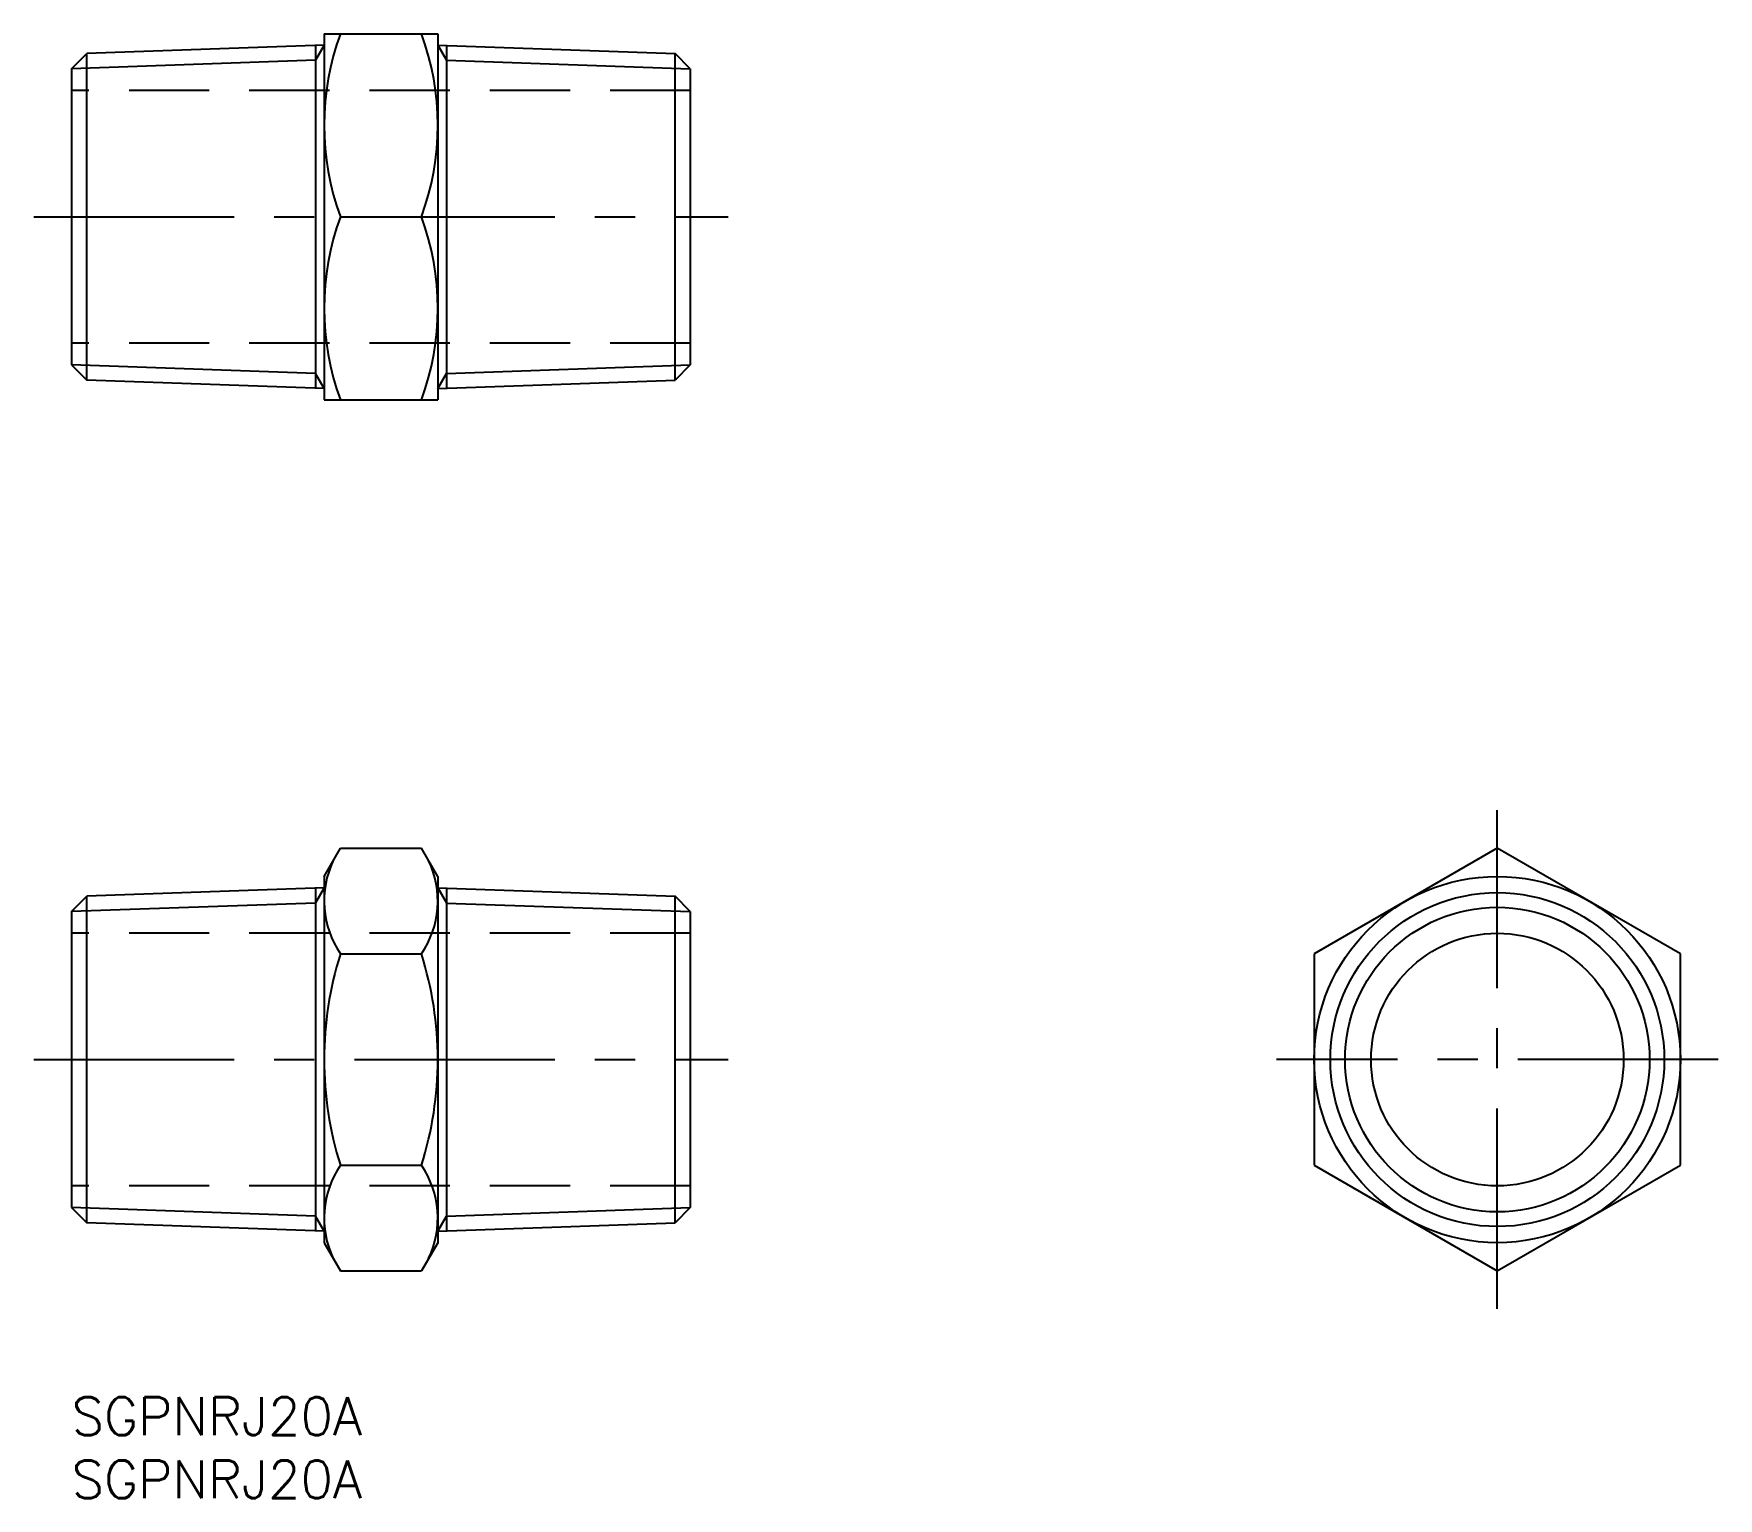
# Model space of a CAD drawing. Extents: x -3 to 130, y -8 to 108.
import ezdxf

# ---------------------------------------------------------------- set-up
doc = ezdxf.new("R2010")
doc.units = 0
doc.header["$LTSCALE"] = 0.5
doc.linetypes.add('CENTER', pattern=[50.8, 31.75, -6.35, 6.35, -6.35])
doc.linetypes.add('DASHED', pattern=[19.05, 12.7, -6.35])
for name, color, linetype in [('MSM_CENTER', 1, 'CENTER'), ('MSM_CONTINUOUS', 7, 'CONTINUOUS'), ('MSM_DASHED', 4, 'DASHED'), ('MSM_NARROW', 5, 'CONTINUOUS'), ('MSM_PART_NUMBER', 7, 'CONTINUOUS')]:
    doc.layers.add(name, color=color, linetype=linetype)
doc.styles.get("Standard").update_dxf_attribs({"font": 'txt.shx', "height": 3, "bigfont": 'bigfont.shx'})

# ---------------------------------------------------------------- blocks, each defined once
blk = doc.blocks.new('*U6')
at = {"layer": 'MSM_PART_NUMBER'}
blk.add_text('SGPNRJ20A', height=3, dxfattribs=at).set_placement((0, -3))
blk = doc.blocks.new('*U7')
at = {"layer": 'MSM_PART_NUMBER'}
blk.add_text('SGPNRJ20A', height=3, dxfattribs=at).set_placement((0, -8))

msp = doc.modelspace()

# ---------------------------------------------------------------- linework, layer by layer
at = {"layer": 'MSM_CENTER'}
for p, q in [((-3, 93.48), (52, 93.48)), ((112.91, 7), (112.91, 46.49)), ((-3, 26.74), (52, 26.74)), ((130.41, 26.74), (95.41, 26.74))]:
    msp.add_line(p, q, dxfattribs=at)
at = {"layer": 'MSM_CONTINUOUS'}
for p, q in [((20, 107.06), (1.2, 106.41)), ((19.32, 107.04), (19.32, 79.92)), ((20, 107.98), (20, 78.98)), ((20, 107.98), (29, 107.98)), ((29, 107.98), (29, 78.98)), ((29, 107.06), (47.8, 106.41)), ((29.68, 107.04), (29.68, 79.92)), ((0, 105.2), (1.2, 106.41)), ((1.2, 80.55), (1.2, 106.41)), ((47.8, 80.55), (47.8, 106.41)), ((49, 105.2), (47.8, 106.41)), ((0, 105.2), (0, 81.75)), ((49, 105.2), (49, 81.75)), ((21.3, 93.48), (27.7, 93.48)), ((0, 81.75), (1.2, 80.55)), ((49, 81.75), (47.8, 80.55)), ((20, 79.89), (1.2, 80.55)), ((29, 79.89), (47.8, 80.55)), ((20, 78.98), (29, 78.98)), ((20, 41.24), (21.3, 43.49)), ((21.3, 43.49), (27.7, 43.49)), ((29, 41.24), (27.7, 43.49)), ((112.91, 43.49), (98.41, 35.11)), ((127.41, 35.11), (112.91, 43.49)), ((20, 40.33), (1.2, 39.67)), ((19.32, 40.31), (19.32, 13.18)), ((20, 41.24), (20, 12.24)), ((29, 41.24), (29, 12.24)), ((29, 40.33), (47.8, 39.67)), ((29.68, 40.31), (29.68, 13.18)), ((0, 38.47), (1.2, 39.67)), ((1.2, 13.81), (1.2, 39.67)), ((47.8, 13.81), (47.8, 39.67)), ((49, 38.47), (47.8, 39.67)), ((0, 38.47), (0, 15.02)), ((49, 38.47), (49, 15.02)), ((21.3, 35.11), (27.7, 35.11)), ((98.41, 35.11), (98.41, 18.37)), ((127.41, 18.37), (127.41, 35.11)), ((21.3, 18.37), (27.7, 18.37)), ((98.41, 18.37), (112.91, 10)), ((112.91, 10), (127.41, 18.37)), ((0, 15.02), (1.2, 13.81)), ((49, 15.02), (47.8, 13.81)), ((20, 13.16), (1.2, 13.81)), ((29, 13.16), (47.8, 13.81)), ((20, 12.24), (21.3, 10)), ((29, 12.24), (27.7, 10)), ((21.3, 10), (27.7, 10))]:
    msp.add_line(p, q, dxfattribs=at)
for radius in [14.5, 13.22, 10]:
    msp.add_circle((112.91, 26.74), radius, dxfattribs=at)
for centre, radius, start, end in [((40.94, 100.73), 20.94, 159.7438, 200.2562), ((8.06, 100.73), 20.94, 339.7438, 20.2562), ((40.94, 86.23), 20.94, 159.7438, 200.2562), ((8.06, 86.23), 20.94, 339.7438, 20.2562), ((27.41, 39.3), 7.41, 154.3842, 214.3842), ((21.59, 39.3), 7.41, 325.6158, 25.6158), ((47.7, 26.74), 27.7, 162.412, 197.588), ((1.3, 26.74), 27.7, 342.412, 17.588), ((27.41, 14.19), 7.41, 145.6158, 205.6158), ((21.59, 14.19), 7.41, 334.3842, 34.3842)]:
    msp.add_arc(centre, radius, start, end, dxfattribs=at)
at = {"layer": 'MSM_DASHED'}
for p, q in [((49, 103.48), (0, 103.48)), ((49, 83.48), (0, 83.48)), ((49, 36.74), (0, 36.74)), ((49, 16.74), (0, 16.74))]:
    msp.add_line(p, q, dxfattribs=at)
at = {"layer": 'MSM_NARROW'}
for p, q in [((20, 107.06), (19.32, 105.88)), ((29, 107.06), (29.68, 105.88)), ((19.32, 105.88), (0, 105.2)), ((29.68, 105.88), (49, 105.2)), ((19.32, 81.08), (0, 81.75)), ((29.68, 81.08), (49, 81.75)), ((20, 79.89), (19.32, 81.08)), ((29, 79.89), (29.68, 81.08)), ((20, 40.33), (19.32, 39.15)), ((29, 40.33), (29.68, 39.15)), ((19.32, 39.14), (0, 38.47)), ((29.68, 39.14), (49, 38.47)), ((19.32, 14.34), (0, 15.02)), ((29.68, 14.34), (49, 15.02)), ((20, 13.16), (19.32, 14.34)), ((29, 13.16), (29.68, 14.34))]:
    msp.add_line(p, q, dxfattribs=at)
msp.add_circle((112.91, 26.74), 12.06, dxfattribs=at)

# ---------------------------------------------------------------- block references
at = {"layer": 'MSM_CONTINUOUS'}
for name in ['*U6', '*U7']:
    msp.add_blockref(name, (0, 0), dxfattribs=at)

doc.saveas('drawing.dxf')
